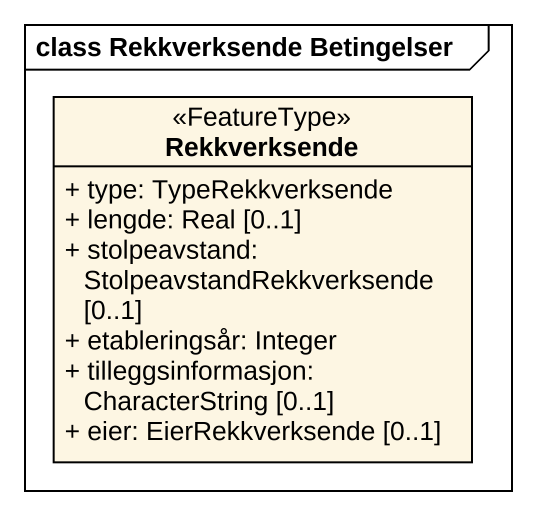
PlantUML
@startuml
mainframe class Rekkverksende Betingelser
hide circle
hide empty members
skinparam classAttributeIconSize 0
class Rekkverksende <<FeatureType>> {
  + type: TypeRekkverksende
  + lengde: Real [0..1]
  + stolpeavstand: StolpeavstandRekkverksende [0..1]
  + etableringsår: Integer
  + tilleggsinformasjon: CharacterString [0..1]
  + eier: EierRekkverksende [0..1]
}
@enduml
